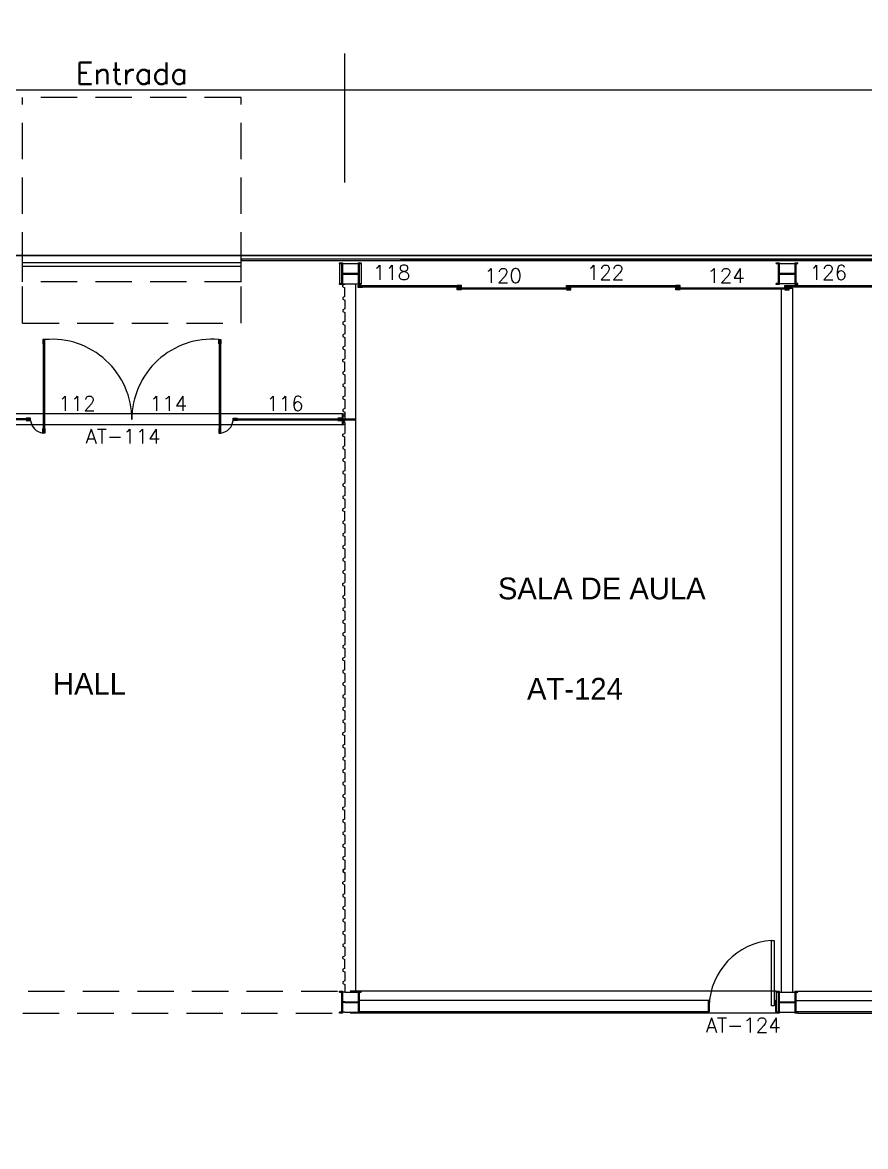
# Model space of a CAD drawing. Header units: millimetres. Extents: x 3509 to 3629, y 975 to 1006.
# Drawn here: x 3591.5 to 3603.08, y 990.52 to 1005.95 of the extents above; entities that cross this region are included whole.
import ezdxf
from ezdxf.enums import TextEntityAlignment as Align

# ---------------------------------------------------------------- set-up
doc = ezdxf.new("R2010")
doc.units = ezdxf.units.MM
doc.linetypes.add('DASHED', pattern=[0.75, 0.5, -0.25])
for name, color, linetype in [('3', 2, 'Continuous'), ('ENDEREÇO', 2, 'Continuous'), ('MATRIZ', 2, 'Continuous'), ('MATRIZ-1', 1, 'Continuous'), ('NMOD', 2, 'Continuous'), ('PROJ', 1, 'DASHED'), ('TEXTO-CENTRO-CUSTO', 2, 'Continuous')]:
    doc.layers.add(name, color=color, linetype=linetype)
doc.styles.add('FONTE', font='FONTE.shx', dxfattribs={"height": 0.4})
doc.styles.add('ROMANS', font='simplex.shx', dxfattribs={"height": 0.3})
doc.styles.add('UNB-100', font='simplex.shx', dxfattribs={"height": 0.2})
doc.dimstyles.new('1', dxfattribs={"dimtxt": 0.3, "dimasz": 0.18, "dimexe": 0.5, "dimexo": 1, "dimgap": 0.08, "dimtad": 1, "dimdec": 4, "dimzin": 12, "dimdsep": 46, "dimtxsty": 'ROMANS', "dimblk1": 'NONE', "dimblk2": 'NONE', "dimsah": 1, "dimcen": 0, "dimclrd": 2, "dimclre": 2, "dimclrt": 2, "dimadec": 0, "dimazin": 0, "dimtfac": 1, "dimtdec": 4, "dimtofl": 0, "dimtmove": 2, "dimatfit": 3, "dimldrblk": 'NONE', "dimfxl": 1, "dimtolj": 1, "dimtzin": 4, "dimarcsym": 0})

# ---------------------------------------------------------------- blocks, each defined once
blk = doc.blocks.new('*D26')
at = {"layer": 'DEFPOINTS', "color": 0, "linetype": 'Continuous', "transparency": 16777216}
for p in [(3595.931, 1005.023), (3595.931, 1002.753), (3613.931, 1002.365)]:
    blk.add_point(p, dxfattribs=at)
at = {"layer": 'TEXTO-CENTRO-CUSTO', "color": 2, "linetype": 'Continuous', "lineweight": -2, "transparency": 16777216}
for p, q in [((3595.931, 1003.753), (3595.931, 1005.523)), ((3613.931, 1003.365), (3613.931, 1005.523)), ((3613.931, 1005.023), (3595.931, 1005.023))]:
    blk.add_line(p, q, dxfattribs=at)
at = {"layer": 'TEXTO-CENTRO-CUSTO', "color": 2, "linetype": 'Continuous', "transparency": 16777216, "insert": (3604.931, 1005.253), "char_height": 0.3, "attachment_point": 5, "style": 'ROMANS'}
blk.add_mtext('\\A1;Salas de Aula', dxfattribs=at)
blk = doc.blocks.new('_NONE')
at = {"color": 0, "linetype": 'ByBlock'}
blk.add_circle((0, 0), 0.25, dxfattribs=at)
blk = doc.blocks.new('*D27')
at = {"layer": 'DEFPOINTS', "color": 0, "linetype": 'Continuous', "transparency": 16777216}
for p in [(3590.081, 1005.023), (3590.081, 1002.753), (3595.931, 1002.753)]:
    blk.add_point(p, dxfattribs=at)
at = {"layer": 'TEXTO-CENTRO-CUSTO', "color": 2, "linetype": 'Continuous', "lineweight": -2, "transparency": 16777216}
for p, q in [((3590.081, 1003.753), (3590.081, 1005.523)), ((3595.931, 1003.753), (3595.931, 1005.523)), ((3595.931, 1005.023), (3590.081, 1005.023))]:
    blk.add_line(p, q, dxfattribs=at)
at = {"layer": 'TEXTO-CENTRO-CUSTO', "color": 2, "linetype": 'Continuous', "transparency": 16777216, "insert": (3593.006, 1005.253), "char_height": 0.3, "attachment_point": 5, "style": 'ROMANS'}
blk.add_mtext('\\A1;Entrada', dxfattribs=at)

msp = doc.modelspace()

# ---------------------------------------------------------------- linework, layer by layer
msp.add_lwpolyline([(3508.85567, 1002.75329), (3629.15508, 1002.75329), (3629.15508, 978.25329), (3508.85567, 978.25329)], close=True)
at = {"layer": 'MATRIZ'}
for p, q in [((3596.08109, 992.64092), (3596.08109, 1002.36529)), ((3601.93067, 992.64092), (3601.93067, 1002.30458)), ((3601.93067, 1002.30458), (3602.08067, 1002.30458)), ((3602.08067, 1002.30458), (3602.08067, 992.64092)), ((3601.79014, 993.35044), (3601.83014, 993.35044)), ((3601.79014, 992.45044), (3601.79014, 993.35044)), ((3601.83014, 993.35044), (3601.83014, 992.45044)), ((3595.93057, 992.64092), (3596.11367, 992.64092)), ((3596.11367, 992.65292), (3596.15567, 992.65292)), ((3596.11367, 992.65292), (3596.11367, 992.35292)), ((3596.12567, 992.64092), (3596.15567, 992.64092)), ((3596.12567, 992.64092), (3596.12567, 992.36492)), ((3596.15567, 992.64092), (3596.15567, 992.65292)), ((3601.85567, 992.65292), (3601.89767, 992.65292)), ((3601.85567, 992.64092), (3601.85567, 992.65292)), ((3601.85567, 992.64134), (3601.85567, 992.65292)), ((3601.85567, 992.64092), (3601.85567, 992.36492)), ((3601.85567, 992.64092), (3601.88567, 992.64092)), ((3601.88567, 992.64092), (3601.88567, 992.36492)), ((3601.89767, 992.65292), (3601.89767, 992.35292)), ((3601.89767, 992.65292), (3601.89767, 992.35334)), ((3601.89767, 992.64092), (3602.11367, 992.64092)), ((3602.11367, 992.65292), (3602.11367, 992.35292)), ((3602.11367, 992.65292), (3602.15567, 992.65292)), ((3602.12567, 992.64092), (3602.12567, 992.36492)), ((3602.12567, 992.64092), (3602.15567, 992.64092)), ((3602.15567, 992.64092), (3602.15567, 992.65292)), ((3595.93057, 992.50892), (3596.11367, 992.50892)), ((3595.93057, 992.49692), (3596.11367, 992.49692)), ((3600.92577, 992.52492), (3596.12567, 992.52492)), ((3600.92577, 992.37492), (3600.92577, 992.52492)), ((3600.93077, 992.53086), (3600.93077, 992.37086)), ((3600.93077, 992.53086), (3600.93577, 992.53086)), ((3600.93577, 992.53086), (3600.93577, 992.37086)), ((3601.84567, 992.53086), (3601.85067, 992.53086)), ((3601.84567, 992.53086), (3601.84567, 992.37086)), ((3601.85067, 992.53086), (3601.85067, 992.37086)), ((3601.89767, 992.50892), (3602.11367, 992.50892)), ((3601.89767, 992.49692), (3602.11367, 992.49692)), ((3602.12567, 992.52492), (3606.92577, 992.52492)), ((3595.93057, 992.36492), (3596.11367, 992.36492)), ((3596.15567, 992.35292), (3596.11367, 992.35292)), ((3596.12567, 992.37492), (3600.92577, 992.37492)), ((3596.15567, 992.36492), (3596.12567, 992.36492)), ((3596.15567, 992.35292), (3596.15567, 992.36492)), ((3600.93077, 992.37086), (3600.93577, 992.37086)), ((3601.83014, 992.45044), (3601.79014, 992.45044)), ((3601.84567, 992.37086), (3601.85067, 992.37086)), ((3601.85567, 992.35292), (3601.85567, 992.36492)), ((3601.88567, 992.36492), (3601.85567, 992.36492)), ((3601.89767, 992.35292), (3601.85567, 992.35292)), ((3601.89767, 992.36492), (3602.11367, 992.36492)), ((3602.15567, 992.35334), (3602.11367, 992.35334)), ((3602.15567, 992.35292), (3602.11367, 992.35292)), ((3602.12567, 992.37492), (3606.92577, 992.37492)), ((3602.15567, 992.36492), (3602.12567, 992.36492)), ((3602.15567, 992.35334), (3602.15567, 992.36534)), ((3602.15567, 992.35292), (3602.15567, 992.36492))]:
    msp.add_line(p, q, dxfattribs=at)
msp.add_arc((3601.85959, 992.42897), 0.92408, 94.310497, 178.642288, dxfattribs=at)
at = {"layer": 'MATRIZ-1'}
for p, q in [((3629.15508, 1002.75329), (3508.85567, 1002.75329)), ((3629.15508, 1002.70329), (3594.51008, 1002.70329)), ((3594.51008, 1002.70329), (3594.51008, 1002.67829)), ((3629.15508, 1002.67829), (3594.51008, 1002.67829)), ((3625.90525, 1002.68763), (3596.69375, 1002.68763)), ((3594.50508, 1002.65329), (3591.50508, 1002.65329)), ((3591.50508, 1002.55329), (3591.50508, 1002.65329)), ((3594.50508, 1002.60329), (3591.50508, 1002.60329)), ((3594.50508, 1002.55329), (3594.50508, 1002.65329)), ((3595.85567, 1002.65329), (3595.89767, 1002.65329)), ((3595.85567, 1002.64129), (3595.85567, 1002.65329)), ((3595.85567, 1002.64129), (3595.85567, 1002.36529)), ((3595.85567, 1002.64129), (3595.88567, 1002.64129)), ((3595.88567, 1002.64129), (3595.88567, 1002.36529)), ((3595.89767, 1002.65329), (3595.89767, 1002.35329)), ((3595.89767, 1002.64129), (3596.11367, 1002.64129)), ((3595.89767, 1002.50929), (3596.11367, 1002.50929)), ((3596.11367, 1002.65329), (3596.15567, 1002.65329)), ((3596.11367, 1002.65329), (3596.11367, 1002.35329)), ((3596.12567, 1002.64129), (3596.15567, 1002.64129)), ((3596.12567, 1002.64129), (3596.12567, 1002.36529)), ((3596.15567, 1002.64129), (3596.15567, 1002.65329)), ((3596.15567, 1002.64129), (3596.15567, 1002.36529)), ((3601.85567, 1002.65372), (3601.89767, 1002.65372)), ((3601.85567, 1002.64172), (3601.85567, 1002.65372)), ((3601.85567, 1002.64172), (3601.88567, 1002.64172)), ((3601.88567, 1002.64172), (3601.88567, 1002.36572)), ((3601.88567, 1002.64129), (3601.88567, 1002.36572)), ((3601.89767, 1002.65372), (3601.89767, 1002.35372)), ((3601.89767, 1002.65329), (3601.89767, 1002.35372)), ((3601.89767, 1002.64172), (3602.11367, 1002.64172)), ((3601.89767, 1002.50972), (3602.11367, 1002.50972)), ((3602.11367, 1002.65372), (3602.11367, 1002.35372)), ((3602.11367, 1002.65372), (3602.15567, 1002.65372)), ((3602.11367, 1002.65329), (3602.11367, 1002.35372)), ((3602.12567, 1002.64172), (3602.12567, 1002.36572)), ((3602.12567, 1002.64172), (3602.15567, 1002.64172)), ((3602.12567, 1002.64129), (3602.12567, 1002.36572)), ((3602.15567, 1002.64172), (3602.15567, 1002.65372)), ((3595.85567, 1002.35329), (3595.85567, 1002.36529)), ((3595.88567, 1002.36529), (3595.85567, 1002.36529)), ((3595.89767, 1002.35329), (3595.85567, 1002.35329)), ((3595.89767, 1002.49729), (3596.11367, 1002.49729)), ((3595.89767, 1002.36529), (3596.11367, 1002.36529)), ((3595.90557, 1002.34808), (3595.93057, 1002.36058)), ((3595.90557, 1002.32308), (3595.90557, 1002.34808)), ((3596.15567, 1002.35329), (3596.11367, 1002.35329)), ((3596.15567, 1002.36529), (3596.12567, 1002.36529)), ((3596.15567, 1002.35329), (3596.15567, 1002.36529)), ((3601.85567, 1002.35372), (3601.85567, 1002.36572)), ((3601.88567, 1002.36572), (3601.85567, 1002.36572)), ((3601.85567, 1002.35372), (3601.85567, 1002.36529)), ((3601.89767, 1002.35372), (3601.85567, 1002.35372)), ((3601.89767, 1002.49772), (3602.11367, 1002.49772)), ((3601.89767, 1002.36572), (3602.11367, 1002.36572)), ((3602.15567, 1002.35372), (3602.11367, 1002.35372)), ((3602.15567, 1002.36572), (3602.12567, 1002.36572)), ((3602.15567, 1002.35372), (3602.15567, 1002.36572)), ((3595.90557, 1002.32308), (3595.93057, 1002.31058)), ((3595.93057, 1002.18978), (3595.93057, 1002.31058)), ((3596.11418, 1002.34096), (3596.17418, 1002.34096)), ((3596.11418, 1002.31096), (3596.11418, 1002.34096)), ((3596.17418, 1002.31096), (3596.11418, 1002.31096)), ((3596.12118, 1002.31796), (3596.12118, 1002.33396)), ((3597.52867, 1002.33396), (3596.12118, 1002.33396)), ((3597.52867, 1002.31796), (3596.12118, 1002.31796)), ((3597.53567, 1002.34096), (3597.47567, 1002.34096)), ((3597.47567, 1002.31096), (3597.53567, 1002.31096)), ((3597.47567, 1002.28096), (3597.47567, 1002.31096)), ((3597.53567, 1002.28096), (3597.47567, 1002.28096)), ((3597.48267, 1002.30396), (3597.48267, 1002.28796)), ((3599.02867, 1002.30396), (3597.48267, 1002.30396)), ((3599.02867, 1002.28796), (3597.48267, 1002.28796)), ((3597.52867, 1002.31796), (3597.52867, 1002.33396)), ((3597.53567, 1002.31096), (3597.53567, 1002.34096)), ((3598.97567, 1002.34096), (3599.03567, 1002.34096)), ((3598.97567, 1002.31096), (3598.97567, 1002.34096)), ((3599.03567, 1002.31096), (3598.97567, 1002.31096)), ((3598.97567, 1002.28096), (3599.03567, 1002.28096)), ((3600.52867, 1002.33396), (3598.98267, 1002.33396)), ((3598.98267, 1002.31796), (3598.98267, 1002.33396)), ((3600.52867, 1002.31796), (3598.98267, 1002.31796)), ((3599.02867, 1002.30396), (3599.02867, 1002.28796)), ((3599.03567, 1002.28096), (3599.03567, 1002.31096)), ((3600.53567, 1002.34096), (3600.47567, 1002.34096)), ((3600.47567, 1002.31096), (3600.53567, 1002.31096)), ((3600.47567, 1002.28096), (3600.47567, 1002.31096)), ((3600.53567, 1002.28096), (3600.47567, 1002.28096)), ((3602.02867, 1002.30396), (3600.48267, 1002.30396)), ((3600.48267, 1002.30396), (3600.48267, 1002.28796)), ((3602.02867, 1002.28796), (3600.48267, 1002.28796)), ((3600.52867, 1002.31796), (3600.52867, 1002.33396)), ((3600.53567, 1002.31096), (3600.53567, 1002.34096)), ((3601.97567, 1002.34096), (3602.03567, 1002.34096)), ((3601.97567, 1002.31096), (3601.97567, 1002.34096)), ((3602.03567, 1002.31096), (3601.97567, 1002.31096)), ((3601.97567, 1002.28096), (3602.03567, 1002.28096)), ((3601.98267, 1002.31796), (3601.98267, 1002.33396)), ((3603.52867, 1002.33396), (3601.98267, 1002.33396)), ((3603.52867, 1002.31796), (3601.98267, 1002.31796)), ((3602.02867, 1002.30396), (3602.02867, 1002.28796)), ((3602.03567, 1002.28096), (3602.03567, 1002.31096)), ((3595.93057, 1002.18978), (3595.90557, 1002.17728)), ((3595.90557, 1002.17728), (3595.90557, 1002.15228)), ((3595.90557, 1002.15228), (3595.93057, 1002.13978)), ((3595.93057, 1002.13978), (3595.93057, 1002.01932)), ((3595.93057, 1002.01932), (3595.90557, 1002.00682)), ((3595.90557, 1002.00682), (3595.90557, 1001.98182)), ((3595.90557, 1001.98182), (3595.93057, 1001.96932)), ((3595.93057, 1001.96932), (3595.93057, 1001.84818)), ((3595.93057, 1001.84818), (3595.90557, 1001.83568)), ((3595.90557, 1001.83568), (3595.90557, 1001.81068)), ((3595.90557, 1001.81068), (3595.93057, 1001.79818)), ((3595.93057, 1001.79818), (3595.93057, 1001.67738)), ((3595.93057, 1001.67738), (3595.90557, 1001.66488)), ((3595.90557, 1001.66488), (3595.90557, 1001.63988)), ((3595.90557, 1001.63988), (3595.93057, 1001.62738)), ((3595.93057, 1001.62738), (3595.93057, 1001.50658)), ((3595.93057, 1001.50658), (3595.90557, 1001.49408)), ((3595.90557, 1001.49408), (3595.90557, 1001.46908)), ((3595.90557, 1001.46908), (3595.93057, 1001.45658)), ((3595.93057, 1001.45658), (3595.93057, 1001.33578)), ((3595.90557, 1001.32328), (3595.93057, 1001.33578)), ((3595.90557, 1001.29828), (3595.90557, 1001.32328)), ((3595.90557, 1001.29828), (3595.93057, 1001.28578)), ((3595.93057, 1001.16498), (3595.93057, 1001.28578)), ((3595.93057, 1001.16498), (3595.90557, 1001.15248)), ((3595.90557, 1001.15248), (3595.90557, 1001.12748)), ((3595.90557, 1001.12748), (3595.93057, 1001.11498)), ((3595.93057, 1001.11498), (3595.93057, 1000.99452)), ((3595.93057, 1000.99452), (3595.90557, 1000.98202)), ((3595.90557, 1000.98202), (3595.90557, 1000.95702)), ((3595.90557, 1000.95702), (3595.93057, 1000.94452)), ((3595.93057, 1000.82338), (3595.90557, 1000.81088)), ((3595.90557, 1000.81088), (3595.90557, 1000.78588)), ((3595.93057, 1000.94452), (3595.93057, 1000.82338)), ((3595.90557, 1000.78588), (3595.93057, 1000.77338)), ((3595.93057, 1000.65258), (3595.90557, 1000.64008)), ((3595.93057, 1000.77338), (3595.93057, 1000.65258)), ((3595.90069, 1000.57829), (3590.11065, 1000.57829)), ((3595.89677, 1000.51829), (3595.83677, 1000.51829)), ((3595.88977, 1000.51129), (3595.88977, 1000.49529)), ((3595.89677, 1000.48829), (3595.89677, 1000.51829)), ((3595.90069, 1000.57829), (3595.90569, 1000.57829)), ((3595.90069, 1000.42829), (3595.90069, 1000.57829)), ((3595.90557, 1000.64008), (3595.90557, 1000.61508)), ((3595.90557, 1000.61508), (3595.93057, 1000.60258)), ((3595.90569, 1000.42829), (3595.90569, 1000.57829)), ((3595.93069, 1000.57329), (3595.90569, 1000.57329)), ((3595.90569, 1000.54829), (3595.90569, 1000.57329)), ((3595.93069, 1000.54829), (3595.90569, 1000.54829)), ((3595.93057, 1000.60258), (3595.93057, 1000.48178)), ((3595.93069, 1000.57329), (3595.93069, 1000.54829)), ((3595.90069, 1000.42829), (3590.11065, 1000.42829)), ((3595.83677, 1000.48829), (3595.89677, 1000.48829)), ((3595.90069, 1000.42829), (3595.90569, 1000.42829)), ((3595.93057, 1000.48178), (3595.90557, 1000.46928)), ((3595.90557, 1000.46928), (3595.90557, 1000.44428)), ((3595.90557, 1000.44428), (3595.93057, 1000.43178)), ((3595.93069, 1000.45823), (3595.90569, 1000.45823)), ((3595.90569, 1000.43323), (3595.90569, 1000.45823)), ((3595.93069, 1000.43323), (3595.90569, 1000.43323)), ((3595.93057, 1000.43178), (3595.93057, 1000.31098)), ((3595.93069, 1000.45823), (3595.93069, 1000.43323)), ((3595.90557, 1000.29848), (3595.93057, 1000.31098)), ((3595.90557, 1000.27348), (3595.90557, 1000.29848)), ((3595.90557, 1000.27348), (3595.93057, 1000.26098)), ((3595.93057, 1000.14018), (3595.93057, 1000.26098)), ((3595.93057, 1000.14018), (3595.90557, 1000.12768)), ((3595.90557, 1000.12768), (3595.90557, 1000.10268)), ((3595.90557, 1000.10268), (3595.93057, 1000.09018)), ((3595.93057, 1000.09018), (3595.93057, 999.96972)), ((3595.93057, 999.96972), (3595.90557, 999.95722)), ((3595.90557, 999.95722), (3595.90557, 999.93222)), ((3595.90557, 999.93222), (3595.93057, 999.91972)), ((3595.93057, 999.91972), (3595.93057, 999.79858)), ((3595.93057, 999.79858), (3595.90557, 999.78608)), ((3595.90557, 999.78608), (3595.90557, 999.76108)), ((3595.90557, 999.76108), (3595.93057, 999.74858)), ((3595.93057, 999.74858), (3595.93057, 999.62778)), ((3595.93057, 999.62778), (3595.90557, 999.61528)), ((3595.90557, 999.61528), (3595.90557, 999.59028)), ((3595.90557, 999.59028), (3595.93057, 999.57778)), ((3595.93057, 999.57778), (3595.93057, 999.45698)), ((3595.93057, 999.45698), (3595.90557, 999.44448)), ((3595.90557, 999.44448), (3595.90557, 999.41948)), ((3595.90557, 999.41948), (3595.93057, 999.40698)), ((3595.90557, 999.27368), (3595.93057, 999.28618)), ((3595.90557, 999.24868), (3595.90557, 999.27368)), ((3595.93057, 999.40698), (3595.93057, 999.28618)), ((3595.90557, 999.24868), (3595.93057, 999.23618)), ((3595.93057, 999.11538), (3595.90557, 999.10288)), ((3595.93057, 999.11538), (3595.93057, 999.23618)), ((3595.90557, 999.10288), (3595.90557, 999.07788)), ((3595.90557, 999.07788), (3595.93057, 999.06538)), ((3595.93057, 999.06538), (3595.93057, 998.94492)), ((3595.93057, 998.94492), (3595.90557, 998.93242)), ((3595.90557, 998.93242), (3595.90557, 998.90742)), ((3595.90557, 998.90742), (3595.93057, 998.89492)), ((3595.93057, 998.89492), (3595.93057, 998.77378)), ((3595.93057, 998.77378), (3595.90557, 998.76128)), ((3595.90557, 998.76128), (3595.90557, 998.73628)), ((3595.90557, 998.73628), (3595.93057, 998.72378)), ((3595.93057, 998.72378), (3595.93057, 998.60298)), ((3595.93057, 998.60298), (3595.90557, 998.59048)), ((3595.90557, 998.59048), (3595.90557, 998.56548)), ((3595.90557, 998.56548), (3595.93057, 998.55298)), ((3595.93057, 998.55298), (3595.93057, 998.43218)), ((3595.93057, 998.43218), (3595.90557, 998.41968)), ((3595.90557, 998.41968), (3595.90557, 998.39468)), ((3595.90557, 998.39468), (3595.93057, 998.38218)), ((3595.93057, 998.38218), (3595.93057, 998.26138)), ((3595.90557, 998.24888), (3595.93057, 998.26138)), ((3595.90557, 998.22388), (3595.90557, 998.24888)), ((3595.90557, 998.22388), (3595.93057, 998.21138)), ((3595.93057, 998.09058), (3595.93057, 998.21138)), ((3595.93057, 998.09058), (3595.90557, 998.07808)), ((3595.90557, 998.07808), (3595.90557, 998.05308)), ((3595.90557, 998.05308), (3595.93057, 998.04058)), ((3595.93057, 998.04058), (3595.93057, 997.92012)), ((3595.93057, 997.92012), (3595.90557, 997.90762)), ((3595.90557, 997.90762), (3595.90557, 997.88262)), ((3595.90557, 997.88262), (3595.93057, 997.87012)), ((3595.93057, 997.74898), (3595.90557, 997.73648)), ((3595.90557, 997.73648), (3595.90557, 997.71148)), ((3595.93057, 997.87012), (3595.93057, 997.74898)), ((3595.90557, 997.71148), (3595.93057, 997.69898)), ((3595.93057, 997.57818), (3595.90557, 997.56568)), ((3595.90557, 997.56568), (3595.90557, 997.54068)), ((3595.93057, 997.69898), (3595.93057, 997.57818)), ((3595.90557, 997.54068), (3595.93057, 997.52818)), ((3595.93057, 997.52818), (3595.93057, 997.40738)), ((3595.93057, 997.40738), (3595.90557, 997.39488)), ((3595.90557, 997.39488), (3595.90557, 997.36988)), ((3595.90557, 997.36988), (3595.93057, 997.35738)), ((3595.93057, 997.35738), (3595.93057, 997.23658)), ((3595.90557, 997.22408), (3595.93057, 997.23658)), ((3595.90557, 997.19908), (3595.90557, 997.22408)), ((3595.90557, 997.19908), (3595.93057, 997.18658)), ((3595.93057, 997.06578), (3595.93057, 997.18658)), ((3595.93057, 997.06578), (3595.90557, 997.05328)), ((3595.90557, 997.05328), (3595.90557, 997.02828)), ((3595.90557, 997.02828), (3595.93057, 997.01578)), ((3595.93057, 997.01578), (3595.93057, 996.89532)), ((3595.93057, 996.89532), (3595.90557, 996.88282)), ((3595.90557, 996.88282), (3595.90557, 996.85782)), ((3595.90557, 996.85782), (3595.93057, 996.84532)), ((3595.93057, 996.84532), (3595.93057, 996.72418)), ((3595.93057, 996.72418), (3595.90557, 996.71168)), ((3595.90557, 996.71168), (3595.90557, 996.68668)), ((3595.90557, 996.68668), (3595.93057, 996.67418)), ((3595.93057, 996.67418), (3595.93057, 996.55338)), ((3595.93057, 996.55338), (3595.90557, 996.54088)), ((3595.90557, 996.54088), (3595.90557, 996.51588)), ((3595.90557, 996.51588), (3595.93057, 996.50338)), ((3595.93057, 996.50338), (3595.93057, 996.38258)), ((3595.93057, 996.38258), (3595.90557, 996.37008)), ((3595.90557, 996.37008), (3595.90557, 996.34508)), ((3595.90557, 996.34508), (3595.93057, 996.33258)), ((3595.93057, 996.33258), (3595.93057, 996.21178)), ((3595.90557, 996.19928), (3595.93057, 996.21178)), ((3595.90557, 996.17428), (3595.90557, 996.19928)), ((3595.90557, 996.17428), (3595.93057, 996.16178)), ((3595.93057, 996.04098), (3595.90557, 996.02848)), ((3595.90557, 996.02848), (3595.90557, 996.00348)), ((3595.93057, 996.04098), (3595.93057, 996.16178)), ((3595.90557, 996.00348), (3595.93057, 995.99098)), ((3595.93057, 995.87052), (3595.90557, 995.85802)), ((3595.93057, 995.99098), (3595.93057, 995.87052)), ((3595.90557, 995.85802), (3595.90557, 995.83302)), ((3595.90557, 995.83302), (3595.93057, 995.82052)), ((3595.93057, 995.82052), (3595.93057, 995.69938)), ((3595.93057, 995.69938), (3595.90557, 995.68688)), ((3595.90557, 995.68688), (3595.90557, 995.66188)), ((3595.90557, 995.66188), (3595.93057, 995.64938)), ((3595.93057, 995.64938), (3595.93057, 995.52858)), ((3595.93057, 995.52858), (3595.90557, 995.51608)), ((3595.90557, 995.51608), (3595.90557, 995.49108)), ((3595.90557, 995.49108), (3595.93057, 995.47858)), ((3595.93057, 995.47858), (3595.93057, 995.35778)), ((3595.93057, 995.35778), (3595.90557, 995.34528)), ((3595.90557, 995.34528), (3595.90557, 995.32028)), ((3595.90557, 995.32028), (3595.93057, 995.30778)), ((3595.93057, 995.30778), (3595.93057, 995.18698)), ((3595.90557, 995.17448), (3595.93057, 995.18698)), ((3595.90557, 995.14948), (3595.90557, 995.17448)), ((3595.90557, 995.14948), (3595.93057, 995.13698)), ((3595.93057, 995.01618), (3595.93057, 995.13698)), ((3595.93057, 995.01618), (3595.90557, 995.00368)), ((3595.90557, 995.00368), (3595.90557, 994.97868)), ((3595.90557, 994.97868), (3595.93057, 994.96618)), ((3595.93057, 994.96618), (3595.93057, 994.84572)), ((3595.93057, 994.84572), (3595.90557, 994.83322)), ((3595.90557, 994.83322), (3595.90557, 994.80822)), ((3595.90557, 994.80822), (3595.93057, 994.79572)), ((3595.93057, 994.79572), (3595.93057, 994.67458)), ((3595.93057, 994.67458), (3595.90557, 994.66208)), ((3595.90557, 994.66208), (3595.90557, 994.63708)), ((3595.90557, 994.63708), (3595.93057, 994.62458)), ((3595.93057, 994.50378), (3595.90557, 994.49128)), ((3595.90557, 994.49128), (3595.90557, 994.46628)), ((3595.93057, 994.62458), (3595.93057, 994.50378)), ((3595.90557, 994.46628), (3595.93057, 994.45378)), ((3595.93057, 994.33298), (3595.90557, 994.32048)), ((3595.93116, 994.32898), (3595.90616, 994.31648)), ((3595.93057, 994.45378), (3595.93057, 994.33298)), ((3595.93116, 994.44978), (3595.93116, 994.32898)), ((3595.90557, 994.32048), (3595.90557, 994.29548)), ((3595.90557, 994.29548), (3595.93057, 994.28298)), ((3595.90616, 994.31648), (3595.90616, 994.29148)), ((3595.90616, 994.29148), (3595.93116, 994.27898)), ((3595.93057, 994.28298), (3595.93057, 994.16218)), ((3595.90557, 994.14968), (3595.93057, 994.16218)), ((3595.90557, 994.12468), (3595.90557, 994.14968)), ((3595.90557, 994.12468), (3595.93057, 994.11218)), ((3595.93057, 993.99138), (3595.93057, 994.11218)), ((3595.93057, 993.99138), (3595.90557, 993.97888)), ((3595.90557, 993.97888), (3595.90557, 993.95388)), ((3595.90557, 993.95388), (3595.93057, 993.94138)), ((3595.93057, 993.94138), (3595.93057, 993.82092)), ((3595.93057, 993.82092), (3595.90557, 993.80842)), ((3595.90557, 993.80842), (3595.90557, 993.78342)), ((3595.90557, 993.78342), (3595.93057, 993.77092)), ((3595.93057, 993.77092), (3595.93057, 993.64978)), ((3595.93057, 993.64978), (3595.90557, 993.63728)), ((3595.90557, 993.63728), (3595.90557, 993.61228)), ((3595.90557, 993.61228), (3595.93057, 993.59978)), ((3595.93057, 993.59978), (3595.93057, 993.47898)), ((3595.93057, 993.47898), (3595.90557, 993.46648)), ((3595.90557, 993.46648), (3595.90557, 993.44148)), ((3595.90557, 993.44148), (3595.93057, 993.42898)), ((3595.93057, 993.42898), (3595.93057, 993.30818)), ((3595.93057, 993.30818), (3595.90557, 993.29568)), ((3595.90557, 993.29568), (3595.90557, 993.27068)), ((3595.90557, 993.27068), (3595.93057, 993.25818)), ((3595.93057, 993.25818), (3595.93057, 993.13738)), ((3595.90557, 993.12488), (3595.93057, 993.13738)), ((3595.90557, 993.09988), (3595.90557, 993.12488)), ((3595.90557, 993.09988), (3595.93057, 993.08738)), ((3595.93057, 992.96658), (3595.90557, 992.95408)), ((3595.90557, 992.95408), (3595.90557, 992.92908)), ((3595.93057, 992.96658), (3595.93057, 993.08738)), ((3595.90557, 992.92908), (3595.93057, 992.91658)), ((3595.93057, 992.79612), (3595.90557, 992.78362)), ((3595.90557, 992.78362), (3595.90557, 992.75862)), ((3595.93057, 992.91658), (3595.93057, 992.79612)), ((3595.85567, 992.64092), (3595.85567, 992.65292)), ((3595.85567, 992.65292), (3595.89767, 992.65292)), ((3595.85567, 992.64092), (3595.88567, 992.64092)), ((3595.88567, 992.64092), (3595.88567, 992.36492)), ((3595.89767, 992.65292), (3595.89767, 992.35292)), ((3595.93057, 992.64092), (3595.89767, 992.64092)), ((3595.90557, 992.75862), (3595.93057, 992.74612)), ((3595.93057, 992.74612), (3595.93057, 992.64092)), ((3595.93116, 992.74212), (3595.93116, 992.73288)), ((3601.85567, 992.65292), (3596.00567, 992.65292)), ((3602.15567, 992.65292), (3607.85567, 992.65292)), ((3595.93057, 992.50892), (3595.89767, 992.50892)), ((3595.93057, 992.49692), (3595.89767, 992.49692)), ((3595.88567, 992.36492), (3595.85567, 992.36492)), ((3595.85567, 992.35292), (3595.85567, 992.36492)), ((3595.89767, 992.35292), (3595.85567, 992.35292)), ((3595.93057, 992.36492), (3595.89767, 992.36492)), ((3601.85567, 992.35292), (3596.00567, 992.35292)), ((3602.15567, 992.35292), (3607.85567, 992.35292))]:
    msp.add_line(p, q, dxfattribs=at)
at = {"layer": 'MATRIZ-1', "color": 1}
for p, q in [((3591.78208, 1001.598), (3591.78208, 1001.538)), ((3591.81208, 1001.598), (3591.78208, 1001.598)), ((3591.78908, 1001.591), (3591.78908, 1000.32245)), ((3591.78908, 1001.591), (3591.80508, 1001.591)), ((3591.78908, 1001.591), (3591.80508, 1001.591)), ((3591.80508, 1001.591), (3591.80508, 1000.32245)), ((3591.81208, 1001.538), (3591.81208, 1001.598)), ((3594.19808, 1001.598), (3594.22808, 1001.598)), ((3594.19808, 1001.538), (3594.19808, 1001.598)), ((3594.20508, 1001.591), (3594.20508, 1000.32245)), ((3594.22108, 1001.591), (3594.20508, 1001.591)), ((3594.22108, 1001.591), (3594.20508, 1001.591)), ((3594.22108, 1001.591), (3594.22108, 1000.32245)), ((3594.22808, 1001.598), (3594.22808, 1001.538)), ((3591.60808, 1000.51129), (3589.93184, 1000.51129)), ((3591.60808, 1000.49529), (3589.93184, 1000.49529)), ((3591.61508, 1000.51829), (3591.55508, 1000.51829)), ((3591.60808, 1000.51129), (3591.60808, 1000.49529)), ((3591.61508, 1000.48829), (3591.61508, 1000.51829)), ((3594.39508, 1000.51829), (3594.45508, 1000.51829)), ((3594.39508, 1000.48829), (3594.39508, 1000.51829)), ((3594.40208, 1000.51129), (3596.08109, 1000.51129)), ((3594.40208, 1000.51129), (3594.40208, 1000.49529)), ((3594.40208, 1000.49529), (3596.08109, 1000.49529)), ((3591.55508, 1000.48829), (3591.61508, 1000.48829)), ((3591.78208, 1000.31545), (3591.78208, 1000.37545)), ((3591.81208, 1000.37545), (3591.81208, 1000.31545)), ((3594.19808, 1000.37545), (3594.19808, 1000.31545)), ((3594.22808, 1000.31545), (3594.22808, 1000.37545)), ((3594.45508, 1000.48829), (3594.39508, 1000.48829)), ((3591.81208, 1000.31545), (3591.78208, 1000.31545)), ((3591.78908, 1000.32245), (3591.80508, 1000.32245)), ((3594.19808, 1000.31545), (3594.22808, 1000.31545)), ((3594.22108, 1000.32245), (3594.20508, 1000.32245))]:
    msp.add_line(p, q, dxfattribs=at)
for centre, radius, start, end in [((3591.90717, 1000.50421), 1.09792, 359.952012, 94.9683), ((3594.10413, 1000.50371), 1.09905, 85.096107, 180.021887), ((3591.80395, 1000.50367), 0.18949, 184.653884, 263.374314), ((3594.20606, 1000.50383), 0.18966, 276.66915, 355.302652)]:
    msp.add_arc(centre, radius, start, end, dxfattribs=at)
at = {"layer": 'PROJ'}
for p, q in [((3591.50508, 1001.82474), (3591.50508, 1004.92006)), ((3594.50508, 1004.92006), (3591.50508, 1004.92006)), ((3594.50508, 1001.82474), (3594.50508, 1004.92006)), ((3591.50508, 1002.39163), (3591.50508, 1002.55329)), ((3594.50508, 1002.39163), (3594.50508, 1002.65329)), ((3594.50508, 1002.39163), (3591.50508, 1002.39163)), ((3591.50508, 1001.82474), (3594.50508, 1001.82474)), ((3590.08077, 992.65292), (3596.00567, 992.65292)), ((3590.00567, 992.35292), (3596.00567, 992.35292))]:
    msp.add_line(p, q, dxfattribs=at)

# ---------------------------------------------------------------- texts
at = {"layer": '3', "style": 'FONTE'}
for s, p in [('SALA DE AULA', (3600.88756, 998.03167)), ('HALL', (3592.92492, 996.72293)), ('AT-124', (3599.74896, 996.65437))]:
    msp.add_text(s, height=0.3, dxfattribs=at).set_placement(p, align=Align.RIGHT)
at = {"layer": 'ENDEREÇO', "style": 'UNB-100'}
for s, p in [('AT-114', (3593.39962, 1000.17059)), ('AT-124', (3601.91803, 992.08713))]:
    msp.add_text(s, height=0.2, dxfattribs=at).set_placement(p, align=Align.RIGHT)
at = {"layer": 'NMOD', "style": 'UNB-100'}
for s, p in [('118', (3596.82943, 1002.41814)), ('120', (3598.36318, 1002.37557)), ('122', (3599.76911, 1002.41814)), ('124', (3601.4235, 1002.37557)), ('126', (3602.82943, 1002.41814)), ('112', (3592.5087, 1000.62097)), ('114', (3593.76535, 1000.62097)), ('116', (3595.36628, 1000.62097))]:
    msp.add_text(s, height=0.2, dxfattribs=at).set_placement(p, align=Align.RIGHT)

# ---------------------------------------------------------------- dimensions: what is measured, and where the dimension line sits
at = {"layer": 'TEXTO-CENTRO-CUSTO', "linetype": 'Continuous'}
for base, p1, p2, text, picture, middle in [((3595.93057, 1005.02322), (3613.93067, 1002.36529), (3595.93057, 1002.75329), 'Salas de Aula', '*D26', (3604.93062, 1005.25322)), ((3590.08077, 1005.02322), (3595.93057, 1002.75329), (3590.08077, 1002.75329), 'Entrada', '*D27', (3593.00567, 1005.25322))]:
    dim = msp.add_linear_dim(base=base, p1=p1, p2=p2, text=text, dimstyle='1', dxfattribs=at)
    dim.commit()
    dim.dimension.update_dxf_attribs({"geometry": picture, "text_midpoint": middle})

doc.saveas('drawing.dxf')
